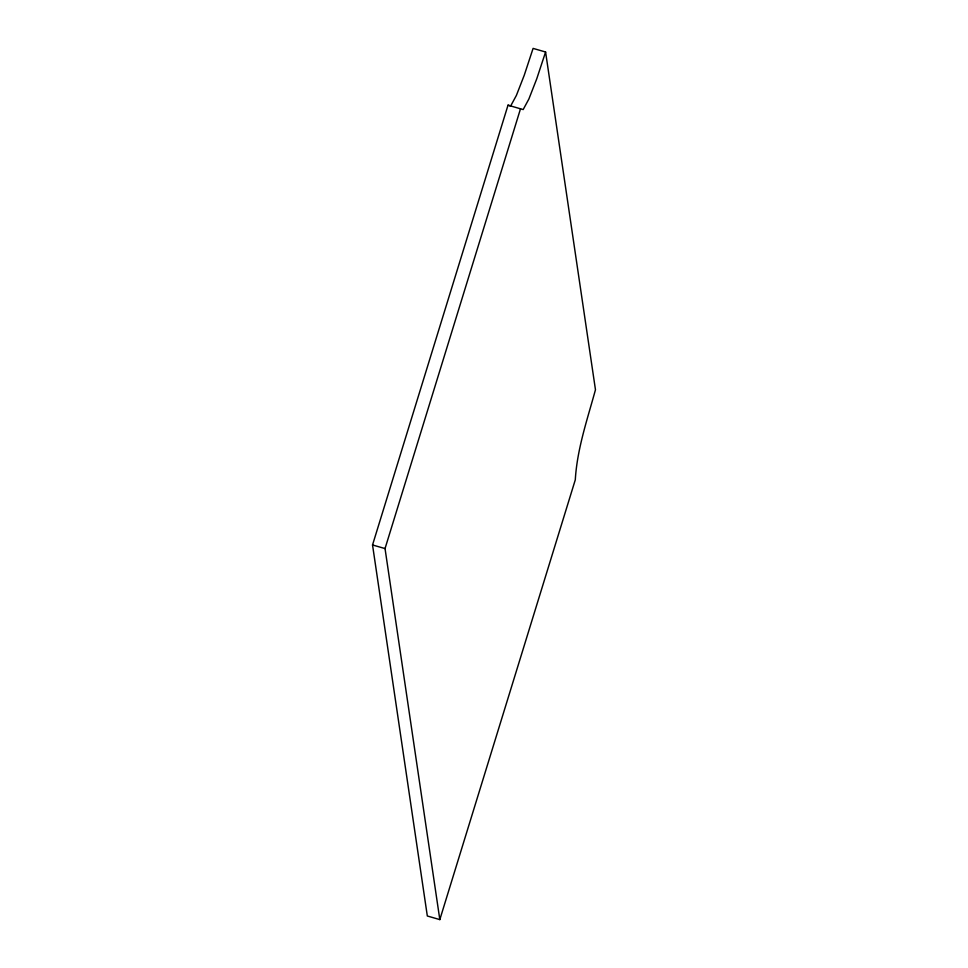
<?xml version="1.0" encoding="UTF-8"?>
<svg xmlns="http://www.w3.org/2000/svg" width="968" height="968" viewBox="0 0 968 968"><rect width="100%" height="100%" fill="white"/><g stroke="black" fill="none" stroke-linecap="round" stroke-linejoin="round"><path stroke-width="1.45" d="M545.589 52.006L595.465 389.753C587.358 419.362 577.11 448.971 575.294 479.813L439.823 919.6L427.324 915.994L372.535 544.972L508.019 105.185L523.168 109.566L528.867 99.038L536.744 78.832L545.589 52.006L533.09 48.4L524.257 75.226L516.38 95.445L510.68 105.96L508.019 105.185M439.823 919.6L385.034 548.566L520.506 108.779M372.535 544.972L385.034 548.566"/></g></svg>
